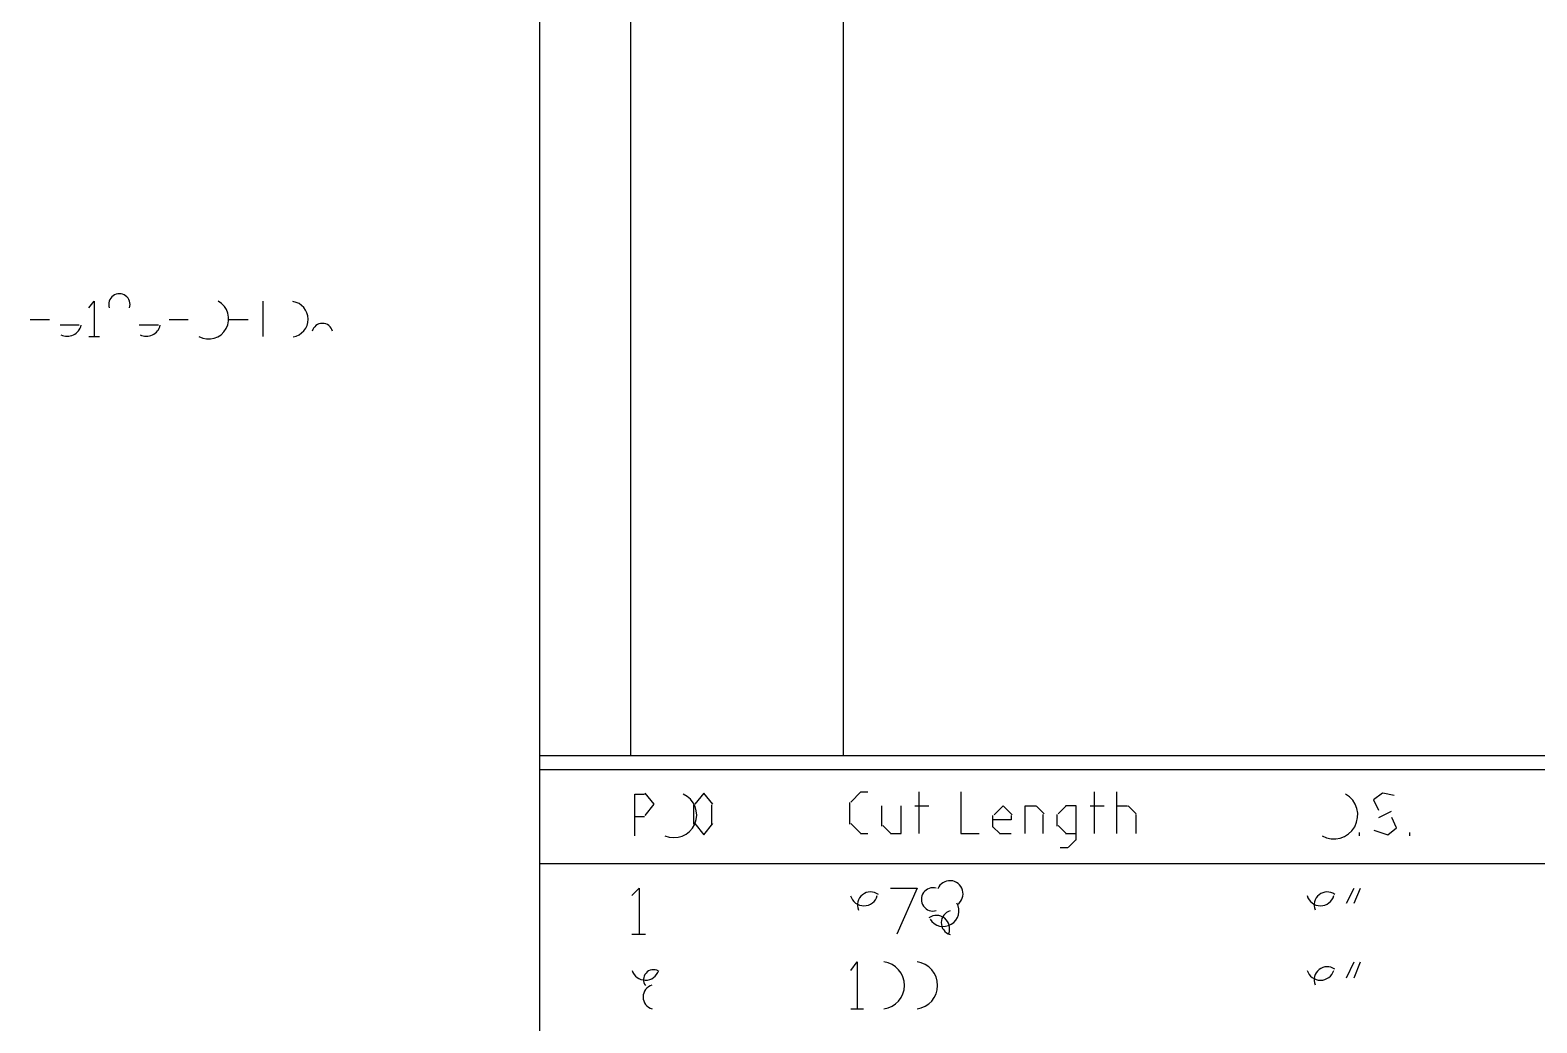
# Model space of a CAD drawing. Header units: millimetres. Extents: x 35 to 1147, y 31 to 824.
# Drawn here: x 763.1 to 932.3, y 134.3 to 245.8 of the extents above; entities that cross this region are included whole.
import ezdxf

# ---------------------------------------------------------------- set-up
doc = ezdxf.new("R2010")
doc.units = ezdxf.units.MM
for name, color, linetype in [('ARCS', 4, 'Continuous'), ('CURVES', 6, 'Continuous'), ('LINES', 7, 'Continuous')]:
    doc.layers.add(name, color=color, linetype=linetype)

msp = doc.modelspace()

# ---------------------------------------------------------------- linework, layer by layer
at = {"layer": 'ARCS'}
for centre, radius, start, end in [((773.14, 214.96), 1.2, 342.4744, 197.5256), ((783.16, 213.34), 2.26, 241.3895, 61.3895), ((792.34, 213.31), 2, 278.7462, 81.5111), ((767.29, 213.01), 1.61, 243.8532, 346.2637), ((776.17, 213.01), 1.61, 243.8532, 346.2637), ((795.94, 211.66), 1.18, 14.7436, 165.2564), ((835.42, 157.66), 2.55, 246.4477, 66.4477), ((909.52, 157.66), 2.69, 240.5725, 60.5725), ((857.5, 147.55), 1.47, 53.3929, 202.7824), ((864.52, 148.18), 1.31, 74.0546, 285.9454), ((866.41, 148.81), 1.47, 305.5377, 157.6199), ((908.77, 147.55), 1.47, 54.4623, 202.3801), ((856.75, 149.02), 1.56, 195.9454, 344.6499), ((865.66, 146.89), 1.75, 211.7989, 30.1137), ((908.02, 149.02), 1.56, 195.6422, 344.3578), ((864.91, 144.91), 1.47, 337.6199, 125.5377), ((866.8, 145.57), 1.37, 104.9314, 254.4072), ((858.64, 138.52), 2.66, 277.7652, 82.2348), ((862.36, 138.52), 2.66, 277.7652, 82.2348), ((908.77, 139.15), 1.47, 54.4623, 202.3801), ((832.21, 140.68), 1.57, 197.418, 341.9166), ((833.14, 139.15), 1.14, 62.7839, 214.992), ((908.02, 140.68), 1.57, 197.7447, 342.2553), ((833.32, 137.23), 1.37, 105.5928, 255.0686)]:
    msp.add_arc(centre, radius, start, end, dxfattribs=at)
at = {"layer": 'CURVES'}
for p, q in [((769.72, 214.6), (770.32, 215.32)), ((770.32, 215.32), (770.32, 211.36)), ((831.04, 155.32), (831.04, 160)), ((831.04, 160), (832.12, 160)), ((833.2, 158.86), (832.18, 160.12)), ((838.78, 160.12), (837.76, 158.86)), ((839.8, 158.86), (838.78, 160.12)), ((856.42, 160.24), (855.28, 159.1)), ((867.64, 160.24), (867.64, 155.56)), ((914.98, 160.12), (913.99, 159.34)), ((913.99, 159.34), (914.52, 158.19)), ((916.31, 159.86), (915.01, 160.12)), ((832.18, 157.6), (833.2, 158.86)), ((860.92, 155.56), (860.92, 158.68)), ((872.38, 158.68), (871.36, 157.66)), ((873.4, 157.66), (872.38, 158.68)), ((873.28, 157.6), (873.28, 157.12)), ((874.84, 155.56), (874.84, 158.68)), ((874.84, 158.68), (876.04, 158.68)), ((877, 157.78), (876.1, 158.68)), ((879.46, 158.68), (878.56, 157.78)), ((880.6, 158.68), (879.4, 158.68)), ((880.6, 154.84), (880.6, 158.68)), ((887.32, 157.78), (886.42, 158.68)), ((916.57, 156.22), (916.04, 157.37)), ((837.76, 156.7), (838.78, 155.44)), ((838.78, 155.44), (839.8, 156.7)), ((855.28, 156.7), (856.42, 155.56)), ((858.88, 156.46), (859.78, 155.56)), ((873.28, 157.12), (871.24, 157.12)), ((871.24, 156.34), (872.02, 155.56)), ((878.56, 156.46), (879.46, 155.56)), ((914.03, 155.96), (915.58, 155.44)), ((915.58, 155.44), (916.57, 156.22)), ((859.72, 155.56), (860.92, 155.56)), ((867.64, 155.56), (869.68, 155.56)), ((879.7, 154), (880.6, 154.9)), ((830.68, 148.6), (831.52, 149.44)), ((831.52, 149.44), (831.52, 144.28)), ((859.72, 149.44), (862.72, 149.44)), ((862.72, 149.44), (860.44, 144.28)), ((855.28, 140.2), (856, 141.16)), ((856, 141.16), (856, 135.88))]:
    msp.add_line(p, q, dxfattribs=at)
at = {"layer": 'LINES'}
for p, q in [((820.36, 39.52), (820.36, 802.72)), ((830.56, 164.32), (830.56, 459.88)), ((854.44, 164.32), (854.44, 459.88)), ((789.28, 211.36), (789.28, 215.32)), ((763.12, 213.28), (765.28, 213.28)), ((778.72, 213.28), (780.88, 213.28)), ((785.44, 213.28), (787.6, 213.28)), ((766.48, 212.68), (768.64, 212.68)), ((775.36, 212.68), (777.52, 212.68)), ((769.72, 211.36), (770.92, 211.36)), ((820.36, 164.32), (1137.16, 164.32)), ((820.36, 162.76), (1137.16, 162.76)), ((856.36, 160.24), (857.2, 160.24)), ((862.96, 155.56), (862.96, 160.24)), ((882.64, 155.56), (882.64, 160.24)), ((885.16, 155.56), (885.16, 160.24)), ((831.04, 157.48), (832.12, 157.48)), ((837.64, 156.64), (837.64, 158.8)), ((839.68, 156.64), (839.68, 158.8)), ((855.16, 156.64), (855.16, 159.04)), ((858.76, 156.4), (858.76, 158.68)), ((862.48, 158.68), (864.04, 158.68)), ((871.24, 156.28), (871.24, 157.6)), ((876.88, 155.56), (876.88, 157.72)), ((878.44, 156.4), (878.44, 157.72)), ((882.16, 158.68), (883.72, 158.68)), ((885.16, 158.68), (886.36, 158.68)), ((887.32, 155.56), (887.32, 157.72)), ((914.56, 157.36), (916, 158.08)), ((912.4, 155.32), (912.4, 155.68)), ((918.04, 155.32), (918.04, 155.68)), ((856.36, 155.56), (857.2, 155.56)), ((871.96, 155.56), (873.28, 155.56)), ((878.8, 154), (879.64, 154)), ((879.4, 155.56), (880.6, 155.56)), ((820.36, 152.2), (1137.16, 152.2)), ((910.96, 147.76), (911.8, 149.44)), ((911.8, 147.76), (912.52, 149.44)), ((830.68, 144.28), (832.24, 144.28)), ((910.96, 139.36), (911.8, 141.16)), ((911.8, 139.36), (912.52, 141.16)), ((855.28, 135.88), (856.72, 135.88))]:
    msp.add_line(p, q, dxfattribs=at)

doc.saveas('drawing.dxf')
